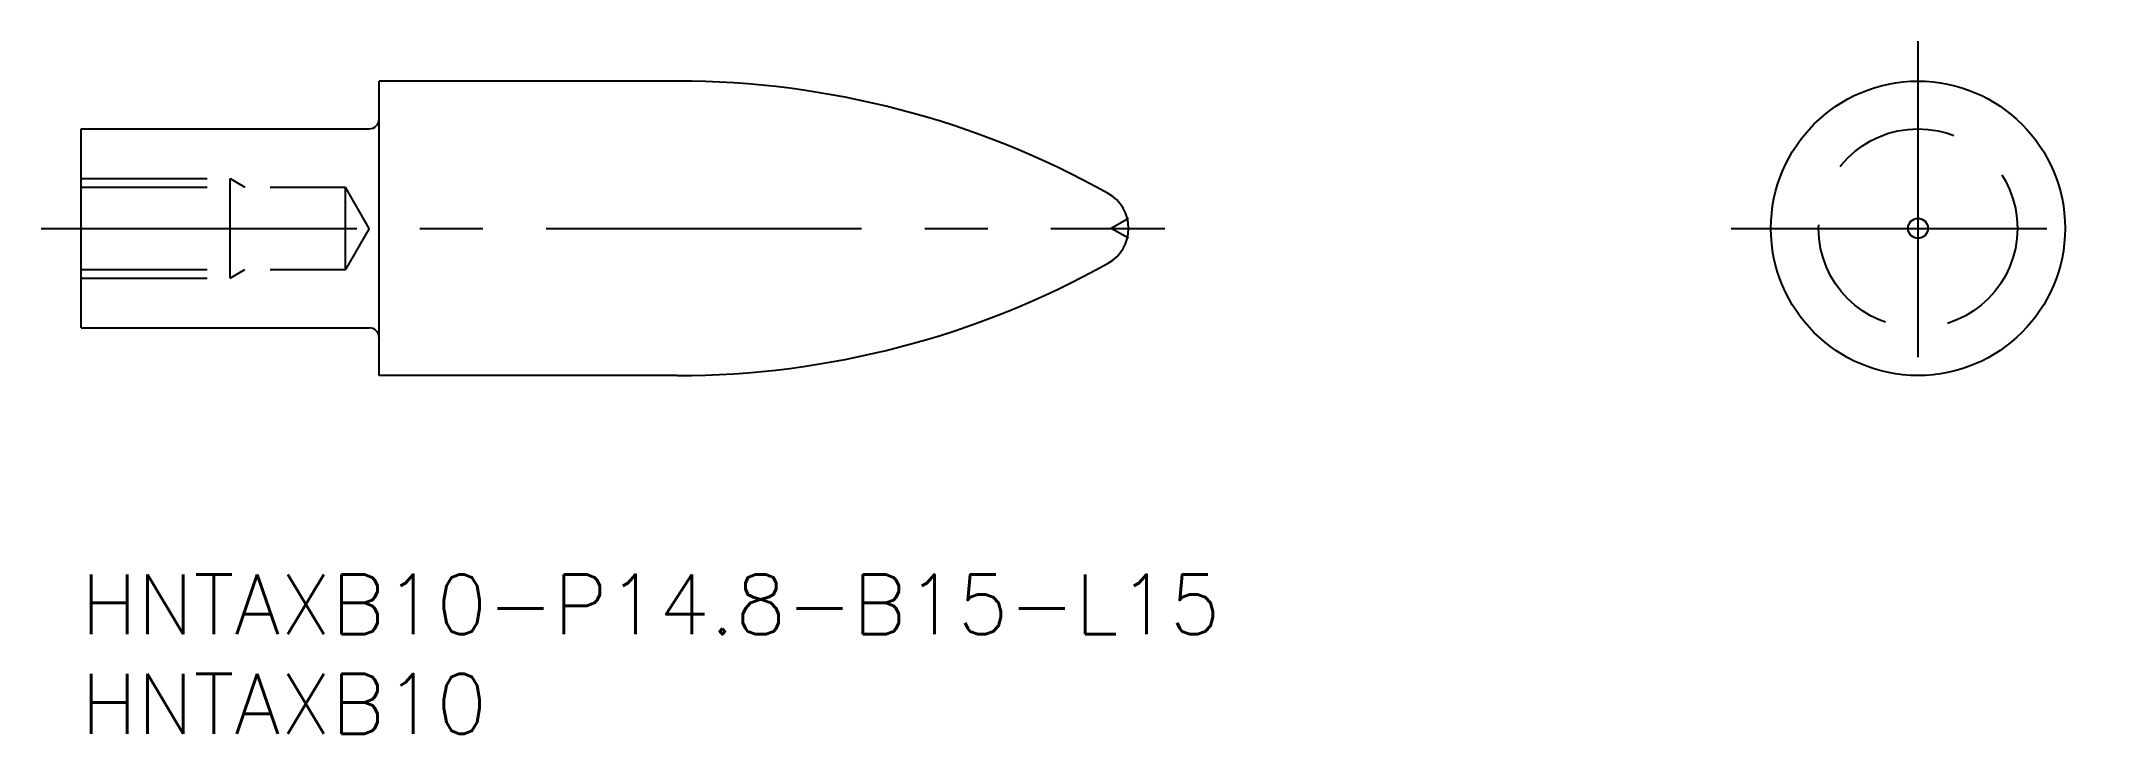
# Model space of a CAD drawing. Extents: x -2 to 102, y -8 to 27.
import ezdxf

# ---------------------------------------------------------------- set-up
doc = ezdxf.new("R2010")
doc.units = 0
doc.header["$LTSCALE"] = 0.5
doc.linetypes.add('CENTER', pattern=[50.8, 31.75, -6.35, 6.35, -6.35])
doc.linetypes.add('DASHED', pattern=[19.05, 12.7, -6.35])
for name, color, linetype in [('MSM_CENTER', 1, 'CENTER'), ('MSM_CONTINUOUS', 7, 'CONTINUOUS'), ('MSM_DASHED', 4, 'DASHED'), ('MSM_PART_NUMBER', 7, 'CONTINUOUS')]:
    doc.layers.add(name, color=color, linetype=linetype)
doc.styles.get("Standard").update_dxf_attribs({"font": 'txt.shx', "height": 3, "bigfont": 'bigfont.shx'})

# ---------------------------------------------------------------- blocks, each defined once
blk = doc.blocks.new('*U2')
at = {"layer": 'MSM_PART_NUMBER'}
blk.add_text('HNTAXB10-P14.8-B15-L15', height=3, dxfattribs=at).set_placement((0, -3))
blk = doc.blocks.new('*U3')
at = {"layer": 'MSM_PART_NUMBER'}
blk.add_text('HNTAXB10', height=3, dxfattribs=at).set_placement((0, -8))

msp = doc.modelspace()

# ---------------------------------------------------------------- linework, layer by layer
at = {"layer": 'MSM_CENTER'}
for p, q in [((92.43, 26.8), (92.43, 8)), ((-2, 17.4), (54.54, 17.4)), ((83.03, 17.4), (101.83, 17.4))]:
    msp.add_line(p, q, dxfattribs=at)
at = {"layer": 'MSM_CONTINUOUS'}
for p, q in [((15, 10), (15, 24.8)), ((30, 24.8), (15, 24.8)), ((0, 12.4), (0, 22.4)), ((0, 22.4), (14.5, 22.4)), ((0, 12.4), (14.5, 12.4)), ((30, 10), (15, 10))]:
    msp.add_line(p, q, dxfattribs=at)
for radius in [7.4, 0.5]:
    msp.add_circle((92.43, 17.4), radius, dxfattribs=at)
for centre, radius, start, end in [((30, -19.6), 44.4, 60.7671, 90), ((14.5, 22.9), 0.5, 270, 0), ((50.71, 17.4), 2, 299.2329, 60.7671), ((30, 54.4), 44.4, 270, 299.2329), ((14.5, 11.9), 0.5, 0, 90)]:
    msp.add_arc(centre, radius, start, end, dxfattribs=at)
at = {"layer": 'MSM_DASHED'}
for p, q in [((0, 19.9), (7.5, 19.9)), ((7.5, 14.9), (7.5, 19.9)), ((7.5, 19.9), (8.25, 19.47)), ((0, 19.47), (13.31, 19.47)), ((14.5, 17.4), (13.31, 19.47)), ((13.31, 15.33), (13.31, 19.47)), ((52.71, 17.9), (51.84, 17.4)), ((14.5, 17.4), (13.31, 15.33)), ((52.71, 16.9), (51.84, 17.4)), ((0, 15.33), (13.31, 15.33)), ((0, 14.9), (7.5, 14.9)), ((7.5, 14.9), (8.25, 15.33))]:
    msp.add_line(p, q, dxfattribs=at)
msp.add_circle((92.43, 17.4), 5, dxfattribs=at)

# ---------------------------------------------------------------- block references
at = {"layer": 'MSM_CONTINUOUS'}
for name in ['*U2', '*U3']:
    msp.add_blockref(name, (0, 0), dxfattribs=at)

doc.saveas('drawing.dxf')
